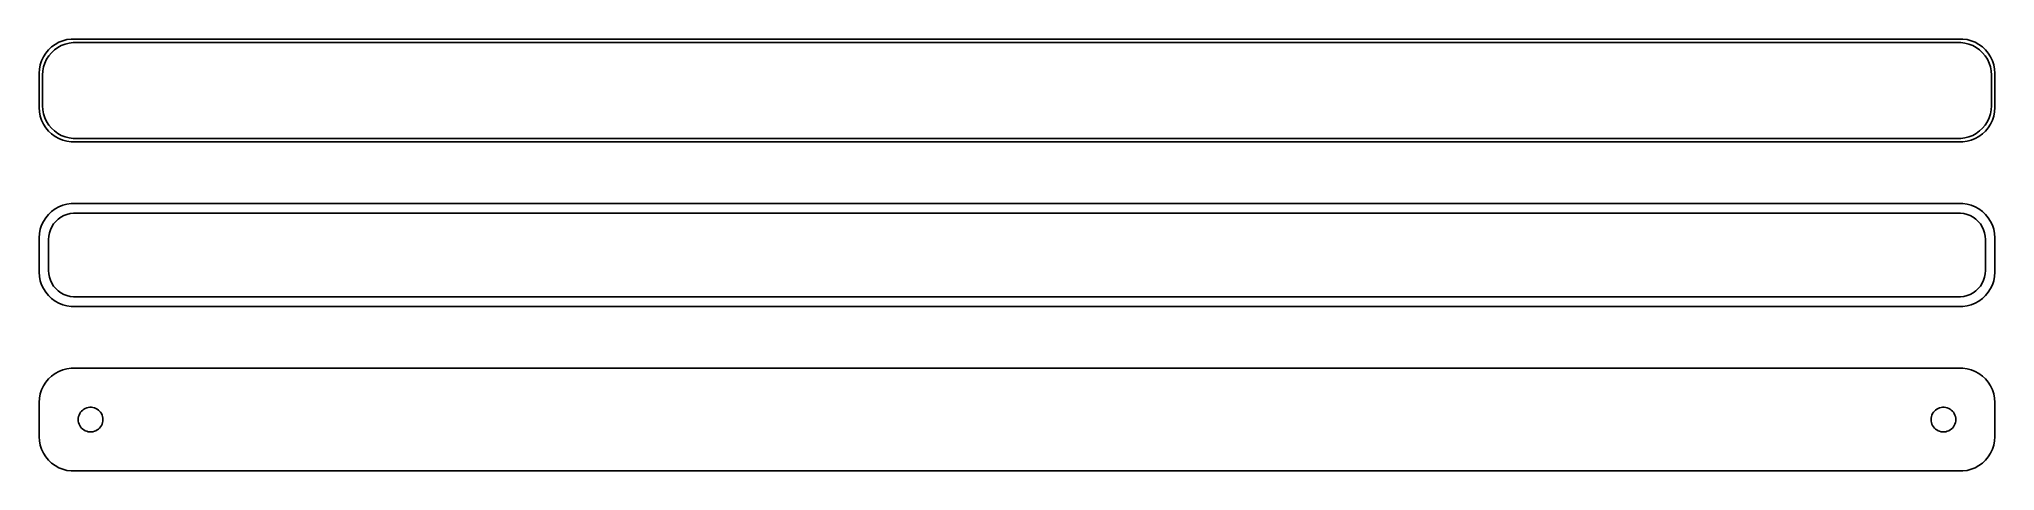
# Model space of a CAD drawing. Header units: metres. Extents: x -142 to 142, y 41 to 103.
import ezdxf

# ---------------------------------------------------------------- set-up
doc = ezdxf.new("R2010")
doc.units = ezdxf.units.M

msp = doc.modelspace()

# ---------------------------------------------------------------- linework, layer by layer
for p, q in [((-140.179, 102.722), (-140.687, 102.353)), ((-139.629, 103.024), (-140.179, 102.722)), ((-139.045, 103.255), (-139.629, 103.024)), ((-139.272, 102.548), (-138.718, 102.768)), ((-138.437, 103.411), (-139.045, 103.255)), ((-138.718, 102.768), (-138.14, 102.916)), ((-137.814, 103.49), (-138.437, 103.411)), ((-138.14, 102.916), (-137.548, 102.991)), ((137.814, 103.49), (-137.814, 103.49)), ((-137.548, 102.991), (137.548, 102.991)), ((137.548, 102.991), (138.14, 102.916)), ((138.437, 103.411), (137.814, 103.49)), ((138.14, 102.916), (138.718, 102.768)), ((139.045, 103.255), (138.437, 103.411)), ((138.718, 102.768), (139.272, 102.548)), ((139.629, 103.024), (139.045, 103.255)), ((140.179, 102.722), (139.629, 103.024)), ((140.687, 102.353), (140.179, 102.722)), ((-142.149, 100.341), (-142.343, 99.7434)), ((-141.882, 100.909), (-142.149, 100.341)), ((-141.545, 101.439), (-141.882, 100.909)), ((-141.851, 99.4313), (-141.666, 99.9986)), ((-141.666, 99.9986), (-141.412, 100.538)), ((-141.145, 101.923), (-141.545, 101.439)), ((-141.412, 100.538), (-141.093, 101.042)), ((-140.687, 102.353), (-141.145, 101.923)), ((-141.093, 101.042), (-140.713, 101.502)), ((-140.713, 101.502), (-140.278, 101.91)), ((-140.278, 101.91), (-139.795, 102.261)), ((-139.795, 102.261), (-139.272, 102.548)), ((139.272, 102.548), (139.795, 102.261)), ((139.795, 102.261), (140.278, 101.91)), ((140.278, 101.91), (140.713, 101.502)), ((141.145, 101.923), (140.687, 102.353)), ((140.713, 101.502), (141.093, 101.042)), ((141.093, 101.042), (141.412, 100.538)), ((141.545, 101.439), (141.145, 101.923)), ((141.412, 100.538), (141.666, 99.9986)), ((141.882, 100.909), (141.545, 101.439)), ((141.666, 99.9986), (141.851, 99.4313)), ((142.149, 100.341), (141.882, 100.909)), ((142.343, 99.7434), (142.149, 100.341)), ((-142.461, 99.1267), (-142.5, 98.5)), ((-142.5, 98.5), (-142.5, 93.5)), ((-142.343, 99.7434), (-142.461, 99.1267)), ((-142, 98.25), (-141.963, 98.8453)), ((-142, 93.75), (-142, 98.25)), ((-141.963, 98.8453), (-141.851, 99.4313)), ((141.851, 99.4313), (141.963, 98.8453)), ((141.963, 98.8453), (142, 98.25)), ((142, 98.25), (142, 93.75)), ((142.461, 99.1267), (142.343, 99.7434)), ((142.5, 98.5), (142.461, 99.1267)), ((142.5, 93.5), (142.5, 98.5)), ((-142.5, 93.5), (-142.461, 92.8733)), ((-142.461, 92.8733), (-142.343, 92.2566)), ((-142.343, 92.2566), (-142.149, 91.6594)), ((-142.149, 91.6594), (-141.882, 91.0912)), ((-141.963, 93.1547), (-142, 93.75)), ((-141.851, 92.5687), (-141.963, 93.1547)), ((-141.666, 92.0014), (-141.851, 92.5687)), ((-141.412, 91.4617), (-141.666, 92.0014)), ((-141.093, 90.958), (-141.412, 91.4617)), ((141.412, 91.4617), (141.093, 90.958)), ((141.666, 92.0014), (141.412, 91.4617)), ((141.851, 92.5687), (141.666, 92.0014)), ((141.963, 93.1547), (141.851, 92.5687)), ((141.882, 91.0912), (142.149, 91.6594)), ((142, 93.75), (141.963, 93.1547)), ((142.149, 91.6594), (142.343, 92.2566)), ((142.343, 92.2566), (142.461, 92.8733)), ((142.461, 92.8733), (142.5, 93.5)), ((-141.882, 91.0912), (-141.545, 90.5611)), ((-141.545, 90.5611), (-141.145, 90.0773)), ((-141.145, 90.0773), (-140.687, 89.6474)), ((-140.713, 90.4984), (-141.093, 90.958)), ((-140.278, 90.0901), (-140.713, 90.4984)), ((-140.687, 89.6474), (-140.179, 89.2784)), ((-139.795, 89.7395), (-140.278, 90.0901)), ((-140.179, 89.2784), (-139.629, 88.9759)), ((-139.272, 89.4521), (-139.795, 89.7395)), ((-139.629, 88.9759), (-139.045, 88.7447)), ((-138.718, 89.2325), (-139.272, 89.4521)), ((-139.045, 88.7447), (-138.437, 88.5886)), ((-138.14, 89.0841), (-138.718, 89.2325)), ((-138.437, 88.5886), (-137.814, 88.5099)), ((-137.548, 89.0094), (-138.14, 89.0841)), ((-137.814, 88.5099), (137.814, 88.5099)), ((137.548, 89.0094), (-137.548, 89.0094)), ((138.14, 89.0841), (137.548, 89.0094)), ((137.814, 88.5099), (138.437, 88.5886)), ((138.718, 89.2325), (138.14, 89.0841)), ((138.437, 88.5886), (139.045, 88.7447)), ((139.272, 89.4521), (138.718, 89.2325)), ((139.045, 88.7447), (139.629, 88.9759)), ((139.795, 89.7395), (139.272, 89.4521)), ((139.629, 88.9759), (140.179, 89.2784)), ((140.278, 90.0901), (139.795, 89.7395)), ((140.179, 89.2784), (140.687, 89.6474)), ((140.713, 90.4984), (140.278, 90.0901)), ((140.687, 89.6474), (141.145, 90.0773)), ((141.093, 90.958), (140.713, 90.4984)), ((141.145, 90.0773), (141.545, 90.5611)), ((141.545, 90.5611), (141.882, 91.0912)), ((-141.545, 77.4389), (-141.882, 76.9088)), ((-141.145, 77.9227), (-141.545, 77.4389)), ((-140.687, 78.3526), (-141.145, 77.9227)), ((-140.179, 78.7216), (-140.687, 78.3526)), ((-139.629, 79.0241), (-140.179, 78.7216)), ((-140.071, 76.8988), (-139.716, 77.2315)), ((-139.716, 77.2315), (-139.323, 77.5171)), ((-139.045, 79.2553), (-139.629, 79.0241)), ((-139.323, 77.5171), (-138.898, 77.7512)), ((-138.437, 79.4114), (-139.045, 79.2553)), ((-138.898, 77.7512), (-138.446, 77.9301)), ((-138.446, 77.9301), (-137.975, 78.0509)), ((-137.814, 79.4901), (-138.437, 79.4114)), ((-137.975, 78.0509), (-137.493, 78.1118)), ((137.814, 79.4901), (-137.814, 79.4901)), ((-137.493, 78.1118), (137.493, 78.1118)), ((137.493, 78.1118), (137.975, 78.0509)), ((138.437, 79.4114), (137.814, 79.4901)), ((137.975, 78.0509), (138.446, 77.9301)), ((139.045, 79.2553), (138.437, 79.4114)), ((138.446, 77.9301), (138.898, 77.7512)), ((138.898, 77.7512), (139.323, 77.5171)), ((139.629, 79.0241), (139.045, 79.2553)), ((139.323, 77.5171), (139.716, 77.2315)), ((140.179, 78.7216), (139.629, 79.0241)), ((139.716, 77.2315), (140.071, 76.8988)), ((140.687, 78.3526), (140.179, 78.7216)), ((141.145, 77.9227), (140.687, 78.3526)), ((141.545, 77.4389), (141.145, 77.9227)), ((141.882, 76.9088), (141.545, 77.4389)), ((-142.461, 75.1267), (-142.5, 74.5)), ((-142.5, 74.5), (-142.5, 69.5)), ((-142.343, 75.7434), (-142.461, 75.1267)), ((-142.149, 76.3406), (-142.343, 75.7434)), ((-141.882, 76.9088), (-142.149, 76.3406)), ((-141.119, 74.25), (-141.089, 74.735)), ((-141.119, 69.75), (-141.119, 74.25)), ((-141.089, 74.735), (-140.998, 75.2123)), ((-140.998, 75.2123), (-140.848, 75.6744)), ((-140.848, 75.6744), (-140.641, 76.1141)), ((-140.641, 76.1141), (-140.38, 76.5244)), ((-140.38, 76.5244), (-140.071, 76.8988)), ((140.071, 76.8988), (140.38, 76.5244)), ((140.38, 76.5244), (140.641, 76.1141)), ((140.641, 76.1141), (140.848, 75.6744)), ((140.848, 75.6744), (140.998, 75.2123)), ((140.998, 75.2123), (141.089, 74.735)), ((141.089, 74.735), (141.119, 74.25)), ((141.119, 74.25), (141.119, 69.75)), ((142.149, 76.3406), (141.882, 76.9088)), ((142.343, 75.7434), (142.149, 76.3406)), ((142.461, 75.1267), (142.343, 75.7434)), ((142.5, 74.5), (142.461, 75.1267)), ((142.5, 69.5), (142.5, 74.5)), ((-142.5, 69.5), (-142.461, 68.8733)), ((-142.461, 68.8733), (-142.343, 68.2566)), ((-141.089, 69.265), (-141.119, 69.75)), ((-140.998, 68.7877), (-141.089, 69.265)), ((-140.848, 68.3256), (-140.998, 68.7877)), ((140.998, 68.7877), (140.848, 68.3256)), ((141.089, 69.265), (140.998, 68.7877)), ((141.119, 69.75), (141.089, 69.265)), ((142.343, 68.2566), (142.461, 68.8733)), ((142.461, 68.8733), (142.5, 69.5)), ((-142.343, 68.2566), (-142.149, 67.6594)), ((-142.149, 67.6594), (-141.882, 67.0912)), ((-141.882, 67.0912), (-141.545, 66.5611)), ((-141.545, 66.5611), (-141.145, 66.0773)), ((-141.145, 66.0773), (-140.687, 65.6474)), ((-140.641, 67.8859), (-140.848, 68.3256)), ((-140.687, 65.6474), (-140.179, 65.2784)), ((-140.38, 67.4756), (-140.641, 67.8859)), ((-140.071, 67.1012), (-140.38, 67.4756)), ((-139.716, 66.7685), (-140.071, 67.1012)), ((-139.323, 66.4829), (-139.716, 66.7685)), ((-138.898, 66.2488), (-139.323, 66.4829)), ((-138.446, 66.0699), (-138.898, 66.2488)), ((-137.975, 65.9491), (-138.446, 66.0699)), ((-137.493, 65.8882), (-137.975, 65.9491)), ((137.493, 65.8882), (-137.493, 65.8882)), ((137.975, 65.9491), (137.493, 65.8882)), ((138.446, 66.0699), (137.975, 65.9491)), ((138.898, 66.2488), (138.446, 66.0699)), ((139.323, 66.4829), (138.898, 66.2488)), ((139.716, 66.7685), (139.323, 66.4829)), ((140.071, 67.1012), (139.716, 66.7685)), ((140.38, 67.4756), (140.071, 67.1012)), ((140.179, 65.2784), (140.687, 65.6474)), ((140.641, 67.8859), (140.38, 67.4756)), ((140.848, 68.3256), (140.641, 67.8859)), ((140.687, 65.6474), (141.145, 66.0773)), ((141.145, 66.0773), (141.545, 66.5611)), ((141.545, 66.5611), (141.882, 67.0912)), ((141.882, 67.0912), (142.149, 67.6594)), ((142.149, 67.6594), (142.343, 68.2566)), ((-140.179, 65.2784), (-139.629, 64.9759)), ((-139.629, 64.9759), (-139.045, 64.7447)), ((-139.045, 64.7447), (-138.437, 64.5886)), ((-138.437, 64.5886), (-137.814, 64.5099)), ((-137.814, 64.5099), (137.814, 64.5099)), ((137.814, 64.5099), (138.437, 64.5886)), ((138.437, 64.5886), (139.045, 64.7447)), ((139.045, 64.7447), (139.629, 64.9759)), ((139.629, 64.9759), (140.179, 65.2784)), ((-140.687, 54.3526), (-141.145, 53.9227)), ((-140.179, 54.7216), (-140.687, 54.3526)), ((-139.629, 55.0241), (-140.179, 54.7216)), ((-139.045, 55.2553), (-139.629, 55.0241)), ((-138.437, 55.4114), (-139.045, 55.2553)), ((-137.814, 55.4901), (-138.437, 55.4114)), ((137.814, 55.4901), (-137.814, 55.4901)), ((138.437, 55.4114), (137.814, 55.4901)), ((139.045, 55.2553), (138.437, 55.4114)), ((139.629, 55.0241), (139.045, 55.2553)), ((140.179, 54.7216), (139.629, 55.0241)), ((140.687, 54.3526), (140.179, 54.7216)), ((141.145, 53.9227), (140.687, 54.3526)), ((-142.343, 51.7434), (-142.461, 51.1267)), ((-142.149, 52.3406), (-142.343, 51.7434)), ((-141.882, 52.9088), (-142.149, 52.3406)), ((-141.545, 53.4389), (-141.882, 52.9088)), ((-141.145, 53.9227), (-141.545, 53.4389)), ((141.545, 53.4389), (141.145, 53.9227)), ((141.882, 52.9088), (141.545, 53.4389)), ((142.149, 52.3406), (141.882, 52.9088)), ((142.343, 51.7434), (142.149, 52.3406)), ((142.461, 51.1267), (142.343, 51.7434)), ((-142.461, 51.1267), (-142.5, 50.5)), ((-142.5, 50.5), (-142.5, 45.5)), ((-136.743, 48.4476), (-136.674, 48.6626)), ((-136.674, 48.6626), (-136.577, 48.8671)), ((-136.577, 48.8671), (-136.456, 49.058)), ((-136.456, 49.058), (-136.312, 49.2322)), ((-136.312, 49.2322), (-136.147, 49.3869)), ((-136.147, 49.3869), (-135.964, 49.5198)), ((-135.964, 49.5198), (-135.766, 49.6287)), ((-135.766, 49.6287), (-135.556, 49.7119)), ((-135.556, 49.7119), (-135.337, 49.7681)), ((-135.337, 49.7681), (-135.113, 49.7964)), ((-135.113, 49.7964), (-134.887, 49.7964)), ((-134.887, 49.7964), (-134.663, 49.7681)), ((-134.663, 49.7681), (-134.444, 49.7119)), ((-134.444, 49.7119), (-134.234, 49.6287)), ((-134.234, 49.6287), (-134.036, 49.5198)), ((-134.036, 49.5198), (-133.853, 49.3869)), ((-133.853, 49.3869), (-133.688, 49.2322)), ((-133.688, 49.2322), (-133.544, 49.058)), ((-133.544, 49.058), (-133.423, 48.8671)), ((-133.423, 48.8671), (-133.326, 48.6626)), ((-133.326, 48.6626), (-133.257, 48.4476)), ((133.257, 48.4476), (133.326, 48.6626)), ((133.326, 48.6626), (133.423, 48.8671)), ((133.423, 48.8671), (133.544, 49.058)), ((133.544, 49.058), (133.688, 49.2322)), ((133.688, 49.2322), (133.853, 49.3869)), ((133.853, 49.3869), (134.036, 49.5198)), ((134.036, 49.5198), (134.234, 49.6287)), ((134.234, 49.6287), (134.444, 49.7119)), ((134.444, 49.7119), (134.663, 49.7681)), ((134.663, 49.7681), (134.887, 49.7964)), ((134.887, 49.7964), (135.113, 49.7964)), ((135.113, 49.7964), (135.337, 49.7681)), ((135.337, 49.7681), (135.556, 49.7119)), ((135.556, 49.7119), (135.766, 49.6287)), ((135.766, 49.6287), (135.964, 49.5198)), ((135.964, 49.5198), (136.147, 49.3869)), ((136.147, 49.3869), (136.312, 49.2322)), ((136.312, 49.2322), (136.456, 49.058)), ((136.456, 49.058), (136.577, 48.8671)), ((136.577, 48.8671), (136.674, 48.6626)), ((136.674, 48.6626), (136.743, 48.4476)), ((142.5, 50.5), (142.461, 51.1267)), ((142.5, 45.5), (142.5, 50.5)), ((-136.8, 48), (-136.786, 48.2256)), ((-136.786, 47.7744), (-136.8, 48)), ((-136.786, 48.2256), (-136.743, 48.4476)), ((-136.743, 47.5524), (-136.786, 47.7744)), ((-136.674, 47.3374), (-136.743, 47.5524)), ((-136.577, 47.1329), (-136.674, 47.3374)), ((-136.456, 46.942), (-136.577, 47.1329)), ((-136.312, 46.7678), (-136.456, 46.942)), ((-136.147, 46.6131), (-136.312, 46.7678)), ((-135.964, 46.4802), (-136.147, 46.6131)), ((-135.766, 46.3713), (-135.964, 46.4802)), ((-135.556, 46.2881), (-135.766, 46.3713)), ((-135.337, 46.2319), (-135.556, 46.2881)), ((-135.113, 46.2036), (-135.337, 46.2319)), ((-134.887, 46.2036), (-135.113, 46.2036)), ((-134.663, 46.2319), (-134.887, 46.2036)), ((-134.444, 46.2881), (-134.663, 46.2319)), ((-134.234, 46.3713), (-134.444, 46.2881)), ((-134.036, 46.4802), (-134.234, 46.3713)), ((-133.853, 46.6131), (-134.036, 46.4802)), ((-133.688, 46.7678), (-133.853, 46.6131)), ((-133.544, 46.942), (-133.688, 46.7678)), ((-133.423, 47.1329), (-133.544, 46.942)), ((-133.326, 47.3374), (-133.423, 47.1329)), ((-133.257, 47.5524), (-133.326, 47.3374)), ((-133.257, 48.4476), (-133.214, 48.2256)), ((-133.214, 47.7744), (-133.257, 47.5524)), ((-133.214, 48.2256), (-133.2, 48)), ((-133.2, 48), (-133.214, 47.7744)), ((133.2, 48), (133.214, 48.2256)), ((133.214, 47.7744), (133.2, 48)), ((133.214, 48.2256), (133.257, 48.4476)), ((133.257, 47.5524), (133.214, 47.7744)), ((133.326, 47.3374), (133.257, 47.5524)), ((133.423, 47.1329), (133.326, 47.3374)), ((133.544, 46.942), (133.423, 47.1329)), ((133.688, 46.7678), (133.544, 46.942)), ((133.853, 46.6131), (133.688, 46.7678)), ((134.036, 46.4802), (133.853, 46.6131)), ((134.234, 46.3713), (134.036, 46.4802)), ((134.444, 46.2881), (134.234, 46.3713)), ((134.663, 46.2319), (134.444, 46.2881)), ((134.887, 46.2036), (134.663, 46.2319)), ((135.113, 46.2036), (134.887, 46.2036)), ((135.337, 46.2319), (135.113, 46.2036)), ((135.556, 46.2881), (135.337, 46.2319)), ((135.766, 46.3713), (135.556, 46.2881)), ((135.964, 46.4802), (135.766, 46.3713)), ((136.147, 46.6131), (135.964, 46.4802)), ((136.312, 46.7678), (136.147, 46.6131)), ((136.456, 46.942), (136.312, 46.7678)), ((136.577, 47.1329), (136.456, 46.942)), ((136.674, 47.3374), (136.577, 47.1329)), ((136.743, 47.5524), (136.674, 47.3374)), ((136.743, 48.4476), (136.786, 48.2256)), ((136.786, 47.7744), (136.743, 47.5524)), ((136.786, 48.2256), (136.8, 48)), ((136.8, 48), (136.786, 47.7744)), ((-142.5, 45.5), (-142.461, 44.8733)), ((-142.461, 44.8733), (-142.343, 44.2566)), ((-142.343, 44.2566), (-142.149, 43.6594)), ((-142.149, 43.6594), (-141.882, 43.0912)), ((-141.882, 43.0912), (-141.545, 42.5611)), ((141.545, 42.5611), (141.882, 43.0912)), ((141.882, 43.0912), (142.149, 43.6594)), ((142.149, 43.6594), (142.343, 44.2566)), ((142.343, 44.2566), (142.461, 44.8733)), ((142.461, 44.8733), (142.5, 45.5)), ((-141.545, 42.5611), (-141.145, 42.0773)), ((-141.145, 42.0773), (-140.687, 41.6474)), ((-140.687, 41.6474), (-140.179, 41.2784)), ((-140.179, 41.2784), (-139.629, 40.9759)), ((-139.629, 40.9759), (-139.045, 40.7447)), ((-139.045, 40.7447), (-138.437, 40.5886)), ((-138.437, 40.5886), (-137.814, 40.5099)), ((-137.814, 40.5099), (137.814, 40.5099)), ((137.814, 40.5099), (138.437, 40.5886)), ((138.437, 40.5886), (139.045, 40.7447)), ((139.045, 40.7447), (139.629, 40.9759)), ((139.629, 40.9759), (140.179, 41.2784)), ((140.179, 41.2784), (140.687, 41.6474)), ((140.687, 41.6474), (141.145, 42.0773)), ((141.145, 42.0773), (141.545, 42.5611))]:
    msp.add_line(p, q)

doc.saveas('drawing.dxf')
